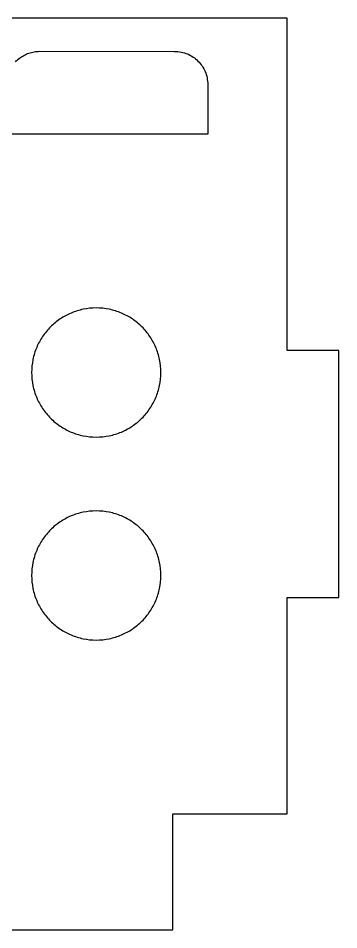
# Model space of a CAD drawing. Extents: x -13 to 43.9, y 40.2 to 95.2.
# Drawn here: x 24.6 to 43.9, y 40.2 to 95.2 of the extents above; entities that cross this region are included whole.
import ezdxf

# ---------------------------------------------------------------- set-up
doc = ezdxf.new("R2010")
doc.units = 0
doc.layers.get('0').update_dxf_attribs({"linetype": 'CONTINUOUS'})

msp = doc.modelspace()

# ---------------------------------------------------------------- linework, layer by layer
at = {"color": 7}
for points in [[(-13, 43.25), (-13, 40.25), (33.896, 40.25), (33.896, 47.25), (40.796, 47.25), (40.796, 60.3), (43.896, 60.3), (43.896, 75.2), (40.796, 75.2), (40.796, 95.25), (18, 95.25), (18, 92.25)], [(25.874203, 93.252677), (34.000529, 93.250577)], [(36, 91.250529), (36, 88.25), (18, 88.25)]]:
    msp.add_lwpolyline(points, dxfattribs=at)
for points in [[(33.177072, 73.872934), (33.177072, 73.872934)], [(33.177066, 61.627065), (33.177072, 61.627065)]]:
    msp.add_lwpolyline(points, close=True, dxfattribs=at)
for points in [[(24.648592, 92.83355), (24.734042, 92.89977), (24.824848, 92.959083), (24.920119, 93.010801)], [(24.920119, 93.010801), (25.015389, 93.062521), (25.115126, 93.106641), (25.218442, 93.142487)], [(25.218442, 93.142487), (25.321759, 93.178327), (25.428655, 93.205887), (25.538244, 93.224487)], [(25.538244, 93.224487), (25.647833, 93.243077), (25.760115, 93.252707), (25.874203, 93.252677)], [(34.000529, 93.250577), (34.138574, 93.25054), (34.27335, 93.236517), (34.403517, 93.209847)], [(34.403517, 93.209847), (34.533683, 93.183177), (34.659241, 93.143867), (34.778849, 93.09325)], [(34.778849, 93.09325), (34.898458, 93.04263), (35.012118, 92.980709), (35.11849, 92.90882)], [(24.409181, 92.614856), (24.483041, 92.694206), (24.56314, 92.767331), (24.648592, 92.83355)], [(35.11849, 92.90882), (35.224862, 92.83693), (35.323945, 92.755078), (35.414401, 92.664598)], [(35.414401, 92.664598), (35.504851, 92.574118), (35.586684, 92.475014), (35.658544, 92.368623)], [(35.658544, 92.368623), (35.730404, 92.262232), (35.792298, 92.148556), (35.842884, 92.028934)], [(35.842884, 92.028934), (35.893474, 91.909312), (35.932754, 91.783744), (35.959381, 91.65357)], [(35.959381, 91.65357), (35.986014, 91.523354), (36, 91.388574), (36, 91.250529)], [(28.497097, 77.688801), (28.243542, 77.636921), (27.998961, 77.560394), (27.765965, 77.461846)], [(29.282075, 77.767931), (29.013181, 77.767931), (28.750652, 77.740681), (28.497097, 77.688801)], [(30.067053, 77.688801), (29.813498, 77.740681), (29.550969, 77.767931), (29.282075, 77.767931)], [(30.798185, 77.461846), (30.565189, 77.560396), (30.320608, 77.636917), (30.067053, 77.688801)], [(27.104343, 77.102729), (26.897128, 76.962737), (26.704108, 76.803329), (26.527894, 76.627115)], [(27.765965, 77.461846), (27.53297, 77.363296), (27.311559, 77.242721), (27.104343, 77.102729)], [(31.459807, 77.102729), (31.252591, 77.242721), (31.03118, 77.363297), (30.798185, 77.461846)], [(32.036256, 76.627115), (31.860042, 76.803329), (31.667022, 76.962737), (31.459807, 77.102729)], [(26.527894, 76.627115), (26.35168, 76.450901), (26.192272, 76.257881), (26.05228, 76.050666)], [(32.51187, 76.050666), (32.371878, 76.257881), (32.21247, 76.450901), (32.036256, 76.627115)], [(26.05228, 76.050666), (25.912288, 75.84345), (25.791712, 75.622039), (25.693163, 75.389044)], [(32.870987, 75.389044), (32.772437, 75.622039), (32.651862, 75.84345), (32.51187, 76.050666)], [(25.693163, 75.389044), (25.594613, 75.156048), (25.518092, 74.911467), (25.466208, 74.657912)], [(33.097942, 74.657912), (33.046062, 74.911467), (32.969535, 75.156048), (32.870987, 75.389044)], [(25.466208, 74.657912), (25.414328, 74.404357), (25.387078, 74.141828), (25.387078, 73.872934)], [(33.177072, 73.872934), (33.177072, 74.141828), (33.149822, 74.404357), (33.097942, 74.657912)], [(25.387078, 73.872934), (25.387078, 73.60404), (25.414328, 73.341511), (25.466208, 73.087956)], [(33.097942, 73.087956), (33.149832, 73.341511), (33.177072, 73.60404), (33.177072, 73.872934)], [(25.466208, 73.087956), (25.518088, 72.834401), (25.594615, 72.58982), (25.693163, 72.356824)], [(32.870987, 72.356824), (32.969537, 72.58982), (33.046058, 72.834401), (33.097942, 73.087956)], [(25.693163, 72.356824), (25.791713, 72.123829), (25.912288, 71.902418), (26.05228, 71.695202)], [(32.51187, 71.695202), (32.651862, 71.902418), (32.772438, 72.123829), (32.870987, 72.356824)], [(26.05228, 71.695202), (26.192272, 71.487987), (26.35168, 71.294967), (26.527894, 71.118753)], [(32.036256, 71.118753), (32.21247, 71.294967), (32.371878, 71.487987), (32.51187, 71.695202)], [(26.527894, 71.118753), (26.704108, 70.942539), (26.897128, 70.783131), (27.104343, 70.643139)], [(31.459807, 70.643139), (31.667022, 70.783131), (31.860042, 70.942539), (32.036256, 71.118753)], [(27.104343, 70.643139), (27.311559, 70.503147), (27.53297, 70.382571), (27.765965, 70.284022)], [(30.798185, 70.284022), (31.03118, 70.382572), (31.252591, 70.503147), (31.459807, 70.643139)], [(27.765965, 70.284022), (27.998961, 70.185472), (28.243542, 70.108951), (28.497097, 70.057067)], [(28.497097, 70.057067), (28.750652, 70.005177), (29.013181, 69.977937), (29.282075, 69.977937)], [(29.282075, 69.977937), (29.550969, 69.977937), (29.813498, 70.005187), (30.067053, 70.057067)], [(30.067053, 70.057067), (30.320608, 70.108947), (30.565189, 70.185474), (30.798185, 70.284022)], [(29.282075, 65.522062), (29.013181, 65.522062), (28.750652, 65.494812), (28.497097, 65.442932)], [(30.067053, 65.442932), (29.813498, 65.494812), (29.550969, 65.522062), (29.282075, 65.522062)], [(27.765965, 65.215977), (27.532967, 65.117428), (27.311556, 64.996852), (27.104341, 64.85686)], [(28.497097, 65.442932), (28.243542, 65.391052), (27.998961, 65.314525), (27.765965, 65.215977)], [(30.798185, 65.215977), (30.565189, 65.314527), (30.320608, 65.391048), (30.067053, 65.442932)], [(31.459806, 64.85686), (31.252591, 64.996852), (31.03118, 65.117428), (30.798185, 65.215977)], [(26.527891, 64.381246), (26.351677, 64.205032), (26.192269, 64.012012), (26.052277, 63.804797)], [(27.104341, 64.85686), (26.897125, 64.716868), (26.704105, 64.55746), (26.527891, 64.381246)], [(32.036256, 64.381246), (31.860042, 64.55746), (31.667022, 64.716868), (31.459806, 64.85686)], [(32.51187, 63.804797), (32.371878, 64.012012), (32.21247, 64.205032), (32.036256, 64.381246)], [(26.052277, 63.804797), (25.912285, 63.597581), (25.791709, 63.376171), (25.69316, 63.143175)], [(32.870987, 63.143175), (32.772437, 63.376171), (32.651862, 63.597581), (32.51187, 63.804797)], [(25.69316, 63.143175), (25.594612, 62.910179), (25.518089, 62.665599), (25.466205, 62.412044)], [(33.097942, 62.412043), (33.046062, 62.665599), (32.969535, 62.910179), (32.870987, 63.143175)], [(25.466205, 62.412044), (25.41432, 62.158488), (25.387072, 61.895959), (25.387072, 61.627065)], [(33.177072, 61.627065), (33.177072, 61.895959), (33.149822, 62.158488), (33.097942, 62.412043)], [(25.387072, 61.627065), (25.387072, 61.358172), (25.414322, 61.095642), (25.466202, 60.842087)], [(33.097936, 60.842087), (33.149826, 61.095642), (33.177066, 61.358172), (33.177066, 61.627065)], [(25.466202, 60.842087), (25.518082, 60.588532), (25.594609, 60.343951), (25.693157, 60.110955)], [(32.870981, 60.110955), (32.969531, 60.343951), (33.046052, 60.588532), (33.097936, 60.842087)], [(25.693157, 60.110955), (25.791707, 59.87796), (25.912282, 59.656549), (26.052274, 59.449334)], [(32.511864, 59.449334), (32.651856, 59.656549), (32.772432, 59.87796), (32.870981, 60.110955)], [(26.052274, 59.449334), (26.192266, 59.242118), (26.351674, 59.049098), (26.527888, 58.872884)], [(32.03625, 58.872884), (32.212464, 59.049098), (32.371872, 59.242118), (32.511864, 59.449334)], [(26.527888, 58.872884), (26.704102, 58.69667), (26.897122, 58.537262), (27.104337, 58.39727)], [(31.459801, 58.39727), (31.667016, 58.537262), (31.860036, 58.69667), (32.03625, 58.872884)], [(27.104337, 58.39727), (27.311553, 58.257278), (27.532964, 58.136702), (27.765959, 58.038154)], [(30.798179, 58.038154), (31.031174, 58.136703), (31.252585, 58.257278), (31.459801, 58.39727)], [(27.765959, 58.038154), (27.998955, 57.939605), (28.243536, 57.863083), (28.497091, 57.811198)], [(28.497091, 57.811198), (28.750646, 57.759313), (29.013175, 57.732065), (29.282069, 57.732065)], [(29.282069, 57.732065), (29.550963, 57.732065), (29.813492, 57.759313), (30.067047, 57.811198)], [(30.067047, 57.811198), (30.320602, 57.863083), (30.565183, 57.939605), (30.798179, 58.038154)]]:
    msp.add_open_spline(points, degree=3, dxfattribs=at)

doc.saveas('drawing.dxf')
